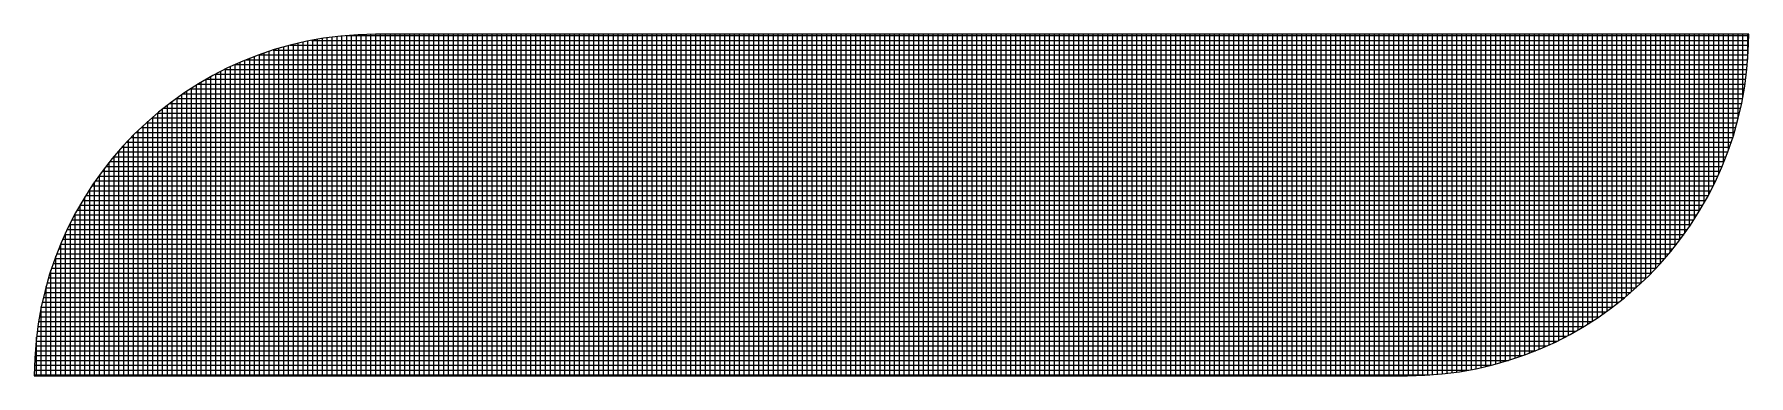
# Model space of a CAD drawing. Header units: inches. Extents: x 1128 to 1969, y -3 to 591.
# Drawn here: x 1817.48 to 1823.62, y 102.05 to 103.28 of the extents above; entities that cross this region are included whole.
import ezdxf

# ---------------------------------------------------------------- set-up
doc = ezdxf.new("R2010")
doc.units = ezdxf.units.IN
doc.header["$MEASUREMENT"] = 0
doc.layers.add('BG ÇÑ±¹Áö¿ª³\xad¹æ±â¼úÁÖ½ÄÈ¸»ç CI', color=7, linetype='Continuous')

msp = doc.modelspace()

# ---------------------------------------------------------------- linework, layer by layer
at = {"layer": 'BG ÇÑ±¹Áö¿ª³\xad¹æ±â¼úÁÖ½ÄÈ¸»ç CI', "color": 142, "linetype": 'Continuous', "lineweight": 25, "true_color": 0x1d9add}
for p, q in [((1818.3723, 102.0532), (1818.3723, 103.2305)), ((1818.3897, 102.0532), (1818.3897, 103.2353)), ((1818.395, 103.2366), (1823.6191, 103.2366)), ((1818.4071, 102.0532), (1818.4071, 103.2397)), ((1818.4244, 102.0532), (1818.4244, 103.2439)), ((1818.4418, 102.0532), (1818.4418, 103.2478)), ((1818.4592, 102.0532), (1818.4592, 103.2514)), ((1818.4723, 103.254), (1823.6196, 103.254)), ((1818.4765, 102.0532), (1818.4765, 103.2548)), ((1818.4939, 102.0532), (1818.4939, 103.2579)), ((1818.5113, 102.0532), (1818.5113, 103.2608)), ((1818.5286, 102.0532), (1818.5286, 103.2634)), ((1818.546, 102.0532), (1818.546, 103.2657)), ((1818.5633, 102.0532), (1818.5633, 103.2678)), ((1818.5807, 102.0532), (1818.5807, 103.2697)), ((1818.5981, 102.0532), (1818.5981, 103.2713)), ((1818.599, 103.2714), (1823.6198, 103.2714)), ((1818.6154, 102.0532), (1818.6154, 103.2726)), ((1818.6328, 102.0532), (1818.6328, 103.2737)), ((1818.6502, 102.0532), (1818.6502, 103.2746)), ((1818.6675, 102.0532), (1818.6675, 103.2752)), ((1818.6849, 102.0532), (1818.6849, 103.2755)), ((1823.6198, 103.2757), (1818.7014, 103.2757)), ((1818.7023, 102.0532), (1818.7023, 103.2757)), ((1818.7196, 102.0532), (1818.7196, 103.2757)), ((1818.737, 102.0532), (1818.737, 103.2757)), ((1818.7544, 102.0532), (1818.7544, 103.2757)), ((1818.7717, 102.0532), (1818.7717, 103.2757)), ((1818.7891, 102.0532), (1818.7891, 103.2757)), ((1818.8065, 102.0532), (1818.8065, 103.2757)), ((1818.8238, 102.0532), (1818.8238, 103.2757)), ((1818.8412, 102.0532), (1818.8412, 103.2757)), ((1818.8585, 102.0532), (1818.8585, 103.2757)), ((1818.8759, 102.0532), (1818.8759, 103.2757)), ((1818.8933, 102.0532), (1818.8933, 103.2757)), ((1818.9106, 102.0532), (1818.9106, 103.2757)), ((1818.928, 102.0532), (1818.928, 103.2757)), ((1818.9454, 102.0532), (1818.9454, 103.2757)), ((1818.9627, 102.0532), (1818.9627, 103.2757)), ((1818.9801, 102.0532), (1818.9801, 103.2757)), ((1818.9975, 102.0532), (1818.9975, 103.2757)), ((1819.0148, 102.0532), (1819.0148, 103.2757)), ((1819.0322, 102.0532), (1819.0322, 103.2757)), ((1819.0496, 102.0532), (1819.0496, 103.2757)), ((1819.0669, 102.0532), (1819.0669, 103.2757)), ((1819.0843, 102.0532), (1819.0843, 103.2757)), ((1819.1016, 102.0532), (1819.1016, 103.2757)), ((1819.119, 102.0532), (1819.119, 103.2757)), ((1819.1364, 102.0532), (1819.1364, 103.2757)), ((1819.1537, 102.0532), (1819.1537, 103.2757)), ((1819.1711, 102.0532), (1819.1711, 103.2757)), ((1819.1885, 102.0532), (1819.1885, 103.2757)), ((1819.2058, 102.0532), (1819.2058, 103.2757)), ((1819.2232, 102.0532), (1819.2232, 103.2757)), ((1819.2406, 102.0532), (1819.2406, 103.2757)), ((1819.2579, 102.0532), (1819.2579, 103.2757)), ((1819.2753, 102.0532), (1819.2753, 103.2757)), ((1819.2927, 102.0532), (1819.2927, 103.2757)), ((1819.31, 102.0532), (1819.31, 103.2757)), ((1819.3274, 102.0532), (1819.3274, 103.2757)), ((1819.3448, 102.0532), (1819.3448, 103.2757)), ((1819.3621, 102.0532), (1819.3621, 103.2757)), ((1819.3795, 102.0532), (1819.3795, 103.2757)), ((1819.3968, 102.0532), (1819.3968, 103.2757)), ((1819.4142, 102.0532), (1819.4142, 103.2757)), ((1819.4316, 102.0532), (1819.4316, 103.2757)), ((1819.4489, 102.0532), (1819.4489, 103.2757)), ((1819.4663, 102.0532), (1819.4663, 103.2757)), ((1819.4837, 102.0532), (1819.4837, 103.2757)), ((1819.501, 102.0532), (1819.501, 103.2757)), ((1819.5184, 102.0532), (1819.5184, 103.2757)), ((1819.5358, 102.0532), (1819.5358, 103.2757)), ((1819.5531, 102.0532), (1819.5531, 103.2757)), ((1819.5705, 102.0532), (1819.5705, 103.2757)), ((1819.5879, 102.0532), (1819.5879, 103.2757)), ((1819.6052, 102.0532), (1819.6052, 103.2757)), ((1819.6226, 102.0532), (1819.6226, 103.2757)), ((1819.6399, 102.0532), (1819.6399, 103.2757)), ((1819.6573, 102.0532), (1819.6573, 103.2757)), ((1819.6747, 102.0532), (1819.6747, 103.2757)), ((1819.692, 102.0532), (1819.692, 103.2757)), ((1819.7094, 102.0532), (1819.7094, 103.2757)), ((1819.7268, 102.0532), (1819.7268, 103.2757)), ((1819.7441, 102.0532), (1819.7441, 103.2757)), ((1819.7615, 102.0532), (1819.7615, 103.2757)), ((1819.7789, 102.0532), (1819.7789, 103.2757)), ((1819.7962, 102.0532), (1819.7962, 103.2757)), ((1819.8136, 102.0532), (1819.8136, 103.2757)), ((1819.831, 102.0532), (1819.831, 103.2757)), ((1819.8483, 102.0532), (1819.8483, 103.2757)), ((1819.8657, 102.0532), (1819.8657, 103.2757)), ((1819.8831, 102.0532), (1819.8831, 103.2757)), ((1819.9004, 102.0532), (1819.9004, 103.2757)), ((1819.9178, 102.0532), (1819.9178, 103.2757)), ((1819.9351, 102.0532), (1819.9351, 103.2757)), ((1819.9525, 102.0532), (1819.9525, 103.2757)), ((1819.9699, 102.0532), (1819.9699, 103.2757)), ((1819.9872, 102.0532), (1819.9872, 103.2757)), ((1820.0046, 102.0532), (1820.0046, 103.2757)), ((1820.022, 102.0532), (1820.022, 103.2757)), ((1820.0393, 102.0532), (1820.0393, 103.2757)), ((1820.0567, 102.0532), (1820.0567, 103.2757)), ((1820.0741, 102.0532), (1820.0741, 103.2757)), ((1820.0914, 102.0532), (1820.0914, 103.2757)), ((1820.1088, 102.0532), (1820.1088, 103.2757)), ((1820.1262, 102.0532), (1820.1262, 103.2757)), ((1820.1435, 102.0532), (1820.1435, 103.2757)), ((1820.1609, 102.0532), (1820.1609, 103.2757)), ((1820.1782, 102.0532), (1820.1782, 103.2757)), ((1820.1956, 102.0532), (1820.1956, 103.2757)), ((1820.213, 102.0532), (1820.213, 103.2757)), ((1820.2303, 102.0532), (1820.2303, 103.2757)), ((1820.2477, 102.0532), (1820.2477, 103.2757)), ((1820.2651, 102.0532), (1820.2651, 103.2757)), ((1820.2824, 102.0532), (1820.2824, 103.2757)), ((1820.2998, 102.0532), (1820.2998, 103.2757)), ((1820.3172, 102.0532), (1820.3172, 103.2757)), ((1820.3345, 102.0532), (1820.3345, 103.2757)), ((1820.3519, 102.0532), (1820.3519, 103.2757)), ((1820.3693, 102.0532), (1820.3693, 103.2757)), ((1820.3866, 102.0532), (1820.3866, 103.2757)), ((1820.404, 102.0532), (1820.404, 103.2757)), ((1820.4213, 102.0532), (1820.4213, 103.2757)), ((1820.4387, 102.0532), (1820.4387, 103.2757)), ((1820.4561, 102.0532), (1820.4561, 103.2757)), ((1820.4734, 102.0532), (1820.4734, 103.2757)), ((1820.4908, 102.0532), (1820.4908, 103.2757)), ((1820.5082, 102.0532), (1820.5082, 103.2757)), ((1820.5255, 102.0532), (1820.5255, 103.2757)), ((1820.5429, 102.0532), (1820.5429, 103.2757)), ((1820.5603, 102.0532), (1820.5603, 103.2757)), ((1820.5776, 102.0532), (1820.5776, 103.2757)), ((1820.595, 102.0532), (1820.595, 103.2757)), ((1820.6124, 102.0532), (1820.6124, 103.2757)), ((1820.6297, 102.0532), (1820.6297, 103.2757)), ((1820.6471, 102.0532), (1820.6471, 103.2757)), ((1820.6645, 102.0532), (1820.6645, 103.2757)), ((1820.6818, 102.0532), (1820.6818, 103.2757)), ((1820.6992, 102.0532), (1820.6992, 103.2757)), ((1820.7165, 102.0532), (1820.7165, 103.2757)), ((1820.7339, 102.0532), (1820.7339, 103.2757)), ((1820.7513, 102.0532), (1820.7513, 103.2757)), ((1820.7686, 102.0532), (1820.7686, 103.2757)), ((1820.786, 102.0532), (1820.786, 103.2757)), ((1820.8034, 102.0532), (1820.8034, 103.2757)), ((1820.8207, 102.0532), (1820.8207, 103.2757)), ((1820.8381, 102.0532), (1820.8381, 103.2757)), ((1820.8555, 102.0532), (1820.8555, 103.2757)), ((1820.8728, 102.0532), (1820.8728, 103.2757)), ((1820.8902, 102.0532), (1820.8902, 103.2757)), ((1820.9076, 102.0532), (1820.9076, 103.2757)), ((1820.9249, 102.0532), (1820.9249, 103.2757)), ((1820.9423, 102.0532), (1820.9423, 103.2757)), ((1820.9596, 102.0532), (1820.9596, 103.2757)), ((1820.977, 102.0532), (1820.977, 103.2757)), ((1820.9944, 102.0532), (1820.9944, 103.2757)), ((1821.0117, 102.0532), (1821.0117, 103.2757)), ((1821.0291, 102.0532), (1821.0291, 103.2757)), ((1821.0465, 102.0532), (1821.0465, 103.2757)), ((1821.0638, 102.0532), (1821.0638, 103.2757)), ((1821.0812, 102.0532), (1821.0812, 103.2757)), ((1821.0986, 102.0532), (1821.0986, 103.2757)), ((1821.1159, 102.0532), (1821.1159, 103.2757)), ((1821.1333, 102.0532), (1821.1333, 103.2757)), ((1821.1507, 102.0532), (1821.1507, 103.2757)), ((1821.168, 102.0532), (1821.168, 103.2757)), ((1821.1854, 102.0532), (1821.1854, 103.2757)), ((1821.2028, 102.0532), (1821.2028, 103.2757)), ((1821.2201, 102.0532), (1821.2201, 103.2757)), ((1821.2375, 102.0532), (1821.2375, 103.2757)), ((1821.2548, 102.0532), (1821.2548, 103.2757)), ((1821.2722, 102.0532), (1821.2722, 103.2757)), ((1821.2896, 102.0532), (1821.2896, 103.2757)), ((1821.3069, 102.0532), (1821.3069, 103.2757)), ((1821.3243, 102.0532), (1821.3243, 103.2757)), ((1821.3417, 102.0532), (1821.3417, 103.2757)), ((1821.359, 102.0532), (1821.359, 103.2757)), ((1821.3764, 102.0532), (1821.3764, 103.2757)), ((1821.3938, 102.0532), (1821.3938, 103.2757)), ((1821.4111, 102.0532), (1821.4111, 103.2757)), ((1821.4285, 102.0532), (1821.4285, 103.2757)), ((1821.4459, 102.0532), (1821.4459, 103.2757)), ((1821.4632, 102.0532), (1821.4632, 103.2757)), ((1821.4806, 102.0532), (1821.4806, 103.2757)), ((1821.4979, 102.0532), (1821.4979, 103.2757)), ((1821.5153, 102.0532), (1821.5153, 103.2757)), ((1821.5327, 102.0532), (1821.5327, 103.2757)), ((1821.55, 102.0532), (1821.55, 103.2757)), ((1821.5674, 102.0532), (1821.5674, 103.2757)), ((1821.5848, 102.0532), (1821.5848, 103.2757)), ((1821.6021, 102.0532), (1821.6021, 103.2757)), ((1821.6195, 102.0532), (1821.6195, 103.2757)), ((1821.6369, 102.0532), (1821.6369, 103.2757)), ((1821.6542, 102.0532), (1821.6542, 103.2757)), ((1821.6716, 102.0532), (1821.6716, 103.2757)), ((1821.689, 102.0532), (1821.689, 103.2757)), ((1821.7063, 102.0532), (1821.7063, 103.2757)), ((1821.7237, 102.0532), (1821.7237, 103.2757)), ((1821.7411, 102.0532), (1821.7411, 103.2757)), ((1821.7584, 102.0532), (1821.7584, 103.2757)), ((1821.7758, 102.0532), (1821.7758, 103.2757)), ((1821.7931, 102.0532), (1821.7931, 103.2757)), ((1821.8105, 102.0532), (1821.8105, 103.2757)), ((1821.8279, 102.0532), (1821.8279, 103.2757)), ((1821.8452, 102.0532), (1821.8452, 103.2757)), ((1821.8626, 102.0532), (1821.8626, 103.2757)), ((1821.88, 102.0532), (1821.88, 103.2757)), ((1821.8973, 102.0532), (1821.8973, 103.2757)), ((1821.9147, 102.0532), (1821.9147, 103.2757)), ((1821.9321, 102.0532), (1821.9321, 103.2757)), ((1821.9494, 102.0532), (1821.9494, 103.2757)), ((1821.9668, 102.0532), (1821.9668, 103.2757)), ((1821.9842, 102.0532), (1821.9842, 103.2757)), ((1822.0015, 102.0532), (1822.0015, 103.2757)), ((1822.0189, 102.0532), (1822.0189, 103.2757)), ((1822.0362, 102.0532), (1822.0362, 103.2757)), ((1822.0536, 102.0532), (1822.0536, 103.2757)), ((1822.071, 102.0532), (1822.071, 103.2757)), ((1822.0883, 102.0532), (1822.0883, 103.2757)), ((1822.1057, 102.0532), (1822.1057, 103.2757)), ((1822.1231, 102.0532), (1822.1231, 103.2757)), ((1822.1404, 102.0532), (1822.1404, 103.2757)), ((1822.1578, 102.0532), (1822.1578, 103.2757)), ((1822.1752, 102.0532), (1822.1752, 103.2757)), ((1822.1925, 102.0532), (1822.1925, 103.2757)), ((1822.2099, 102.0532), (1822.2099, 103.2757)), ((1822.2273, 102.0532), (1822.2273, 103.2757)), ((1822.2446, 102.0532), (1822.2446, 103.2757)), ((1822.262, 102.0532), (1822.262, 103.2757)), ((1822.2794, 102.0532), (1822.2794, 103.2757)), ((1822.2967, 102.0532), (1822.2967, 103.2757)), ((1822.3141, 102.0532), (1822.3141, 103.2757)), ((1822.3314, 102.0532), (1822.3314, 103.2757)), ((1822.3488, 102.0532), (1822.3488, 103.2757)), ((1822.3662, 102.0532), (1822.3662, 103.2757)), ((1822.3835, 102.0532), (1822.3835, 103.2757)), ((1822.4009, 102.0532), (1822.4009, 103.2757)), ((1822.4183, 102.0534), (1822.4183, 103.2757)), ((1822.4356, 102.0538), (1822.4356, 103.2757)), ((1822.453, 102.0545), (1822.453, 103.2757)), ((1822.4704, 102.0554), (1822.4704, 103.2757)), ((1822.4877, 102.0566), (1822.4877, 103.2757)), ((1822.5051, 102.058), (1822.5051, 103.2757)), ((1822.5225, 102.0597), (1822.5225, 103.2757)), ((1822.5398, 102.0616), (1822.5398, 103.2757)), ((1822.5572, 102.0637), (1822.5572, 103.2757)), ((1822.5745, 102.0661), (1822.5745, 103.2757)), ((1822.5919, 102.0688), (1822.5919, 103.2757)), ((1822.6093, 102.0717), (1822.6093, 103.2757)), ((1822.6266, 102.0749), (1822.6266, 103.2757)), ((1822.644, 102.0784), (1822.644, 103.2757)), ((1822.6614, 102.0821), (1822.6614, 103.2757)), ((1822.6787, 102.0861), (1822.6787, 103.2757)), ((1822.6961, 102.0903), (1822.6961, 103.2757)), ((1822.7135, 102.0948), (1822.7135, 103.2757)), ((1822.7308, 102.0996), (1822.7308, 103.2757)), ((1822.7482, 102.1047), (1822.7482, 103.2757)), ((1822.7656, 102.11), (1822.7656, 103.2757)), ((1822.7829, 102.1156), (1822.7829, 103.2757)), ((1822.8003, 102.1216), (1822.8003, 103.2757)), ((1822.8176, 102.1278), (1822.8176, 103.2757)), ((1822.835, 102.1343), (1822.835, 103.2757)), ((1822.8524, 102.1411), (1822.8524, 103.2757)), ((1822.8697, 102.1482), (1822.8697, 103.2757)), ((1822.8871, 102.1556), (1822.8871, 103.2757)), ((1822.9045, 102.1634), (1822.9045, 103.2757)), ((1822.9218, 102.1715), (1822.9218, 103.2757)), ((1822.9392, 102.1799), (1822.9392, 103.2757)), ((1822.9566, 102.1886), (1822.9566, 103.2757)), ((1822.9739, 102.1978), (1822.9739, 103.2757)), ((1822.9913, 102.2072), (1822.9913, 103.2757)), ((1823.0087, 102.2171), (1823.0087, 103.2757)), ((1823.026, 102.2273), (1823.026, 103.2757)), ((1823.0434, 102.2379), (1823.0434, 103.2757)), ((1823.0608, 102.2489), (1823.0608, 103.2757)), ((1823.0781, 102.2603), (1823.0781, 103.2757)), ((1823.0955, 102.2722), (1823.0955, 103.2757)), ((1823.1128, 102.2845), (1823.1128, 103.2757)), ((1823.1302, 102.2973), (1823.1302, 103.2757)), ((1823.1476, 102.3105), (1823.1476, 103.2757)), ((1823.1649, 102.3243), (1823.1649, 103.2757)), ((1823.1823, 102.3386), (1823.1823, 103.2757)), ((1823.1997, 102.3534), (1823.1997, 103.2757)), ((1823.217, 102.3688), (1823.217, 103.2757)), ((1823.2344, 102.3848), (1823.2344, 103.2757)), ((1823.2518, 102.4014), (1823.2518, 103.2757)), ((1823.2691, 102.4187), (1823.2691, 103.2757)), ((1823.2865, 102.4368), (1823.2865, 103.2757)), ((1823.3039, 102.4556), (1823.3039, 103.2757)), ((1823.3212, 102.4752), (1823.3212, 103.2757)), ((1823.3386, 102.4957), (1823.3386, 103.2757)), ((1823.3559, 102.5171), (1823.3559, 103.2757)), ((1823.3733, 102.5396), (1823.3733, 103.2757)), ((1823.3907, 102.5632), (1823.3907, 103.2757)), ((1823.408, 102.588), (1823.408, 103.2757)), ((1823.4254, 102.6143), (1823.4254, 103.2757)), ((1823.4428, 102.6421), (1823.4428, 103.2757)), ((1823.4601, 102.6717), (1823.4601, 103.2757)), ((1823.4775, 102.7033), (1823.4775, 103.2757)), ((1823.4949, 102.7374), (1823.4949, 103.2757)), ((1823.5122, 102.7743), (1823.5122, 103.2757)), ((1823.5296, 102.8149), (1823.5296, 103.2757)), ((1823.547, 102.8601), (1823.547, 103.2757)), ((1823.5643, 102.9117), (1823.5643, 103.2757)), ((1823.5817, 102.9729), (1823.5817, 103.2757)), ((1823.5991, 103.0516), (1823.5991, 103.2757)), ((1823.6164, 103.1852), (1823.6164, 103.2757)), ((1818.198, 103.1672), (1823.6149, 103.1672)), ((1818.1987, 102.0532), (1818.1987, 103.1675)), ((1818.2161, 102.0532), (1818.2161, 103.1752)), ((1818.2334, 102.0532), (1818.2334, 103.1825)), ((1818.2383, 103.1845), (1823.6164, 103.1845)), ((1818.2508, 102.0532), (1818.2508, 103.1896)), ((1818.2682, 102.0532), (1818.2682, 103.1963)), ((1818.2832, 103.2019), (1823.6175, 103.2019)), ((1818.2855, 102.0532), (1818.2855, 103.2027)), ((1818.3029, 102.0532), (1818.3029, 103.2089)), ((1818.3202, 102.0532), (1818.3202, 103.2147)), ((1818.3344, 103.2193), (1823.6185, 103.2193)), ((1818.3376, 102.0532), (1818.3376, 103.2203)), ((1818.355, 102.0532), (1818.355, 103.2255)), ((1818.0771, 102.0532), (1818.0771, 103.1042)), ((1818.0945, 102.0532), (1818.0945, 103.1144)), ((1818.0958, 103.1151), (1823.6092, 103.1151)), ((1818.1119, 102.0532), (1818.1119, 103.1241)), ((1818.1273, 103.1325), (1823.6114, 103.1325)), ((1818.1292, 102.0532), (1818.1292, 103.1335)), ((1818.1466, 102.0532), (1818.1466, 103.1425)), ((1818.1612, 103.1498), (1823.6133, 103.1498)), ((1818.164, 102.0532), (1818.164, 103.1512)), ((1818.1813, 102.0532), (1818.1813, 103.1595)), ((1817.9876, 103.0456), (1823.5979, 103.0456)), ((1817.9903, 102.0532), (1817.9903, 103.0476)), ((1818.0077, 102.0532), (1818.0077, 103.0598)), ((1818.0124, 103.063), (1823.6011, 103.063)), ((1818.025, 102.0532), (1818.025, 103.0715)), ((1818.0386, 103.0804), (1823.6041, 103.0804)), ((1818.0424, 102.0532), (1818.0424, 103.0828)), ((1818.0598, 102.0532), (1818.0598, 103.0937)), ((1818.0663, 103.0977), (1823.6067, 103.0977)), ((1817.9203, 102.9935), (1823.5868, 102.9935)), ((1817.9209, 102.0532), (1817.9209, 102.994)), ((1817.9382, 102.0532), (1817.9382, 103.0082)), ((1817.9417, 103.0109), (1823.5908, 103.0109)), ((1817.9556, 102.0532), (1817.9556, 103.0218)), ((1817.9641, 103.0283), (1823.5945, 103.0283)), ((1817.973, 102.0532), (1817.973, 103.0349)), ((1817.8435, 102.9241), (1823.5681, 102.9241)), ((1817.8514, 102.0532), (1817.8514, 102.9318)), ((1817.8615, 102.9414), (1823.5732, 102.9414)), ((1817.8688, 102.0532), (1817.8688, 102.9482)), ((1817.8803, 102.9588), (1823.578, 102.9588)), ((1817.8861, 102.0532), (1817.8861, 102.9641)), ((1817.8998, 102.9762), (1823.5825, 102.9762)), ((1817.9035, 102.0532), (1817.9035, 102.9793)), ((1817.7819, 102.0532), (1817.7819, 102.8588)), ((1817.7937, 102.872), (1823.5512, 102.872)), ((1817.7993, 102.0532), (1817.7993, 102.8782)), ((1817.8096, 102.8893), (1823.5571, 102.8893)), ((1817.8167, 102.0532), (1817.8167, 102.8968)), ((1817.8262, 102.9067), (1823.5628, 102.9067)), ((1817.834, 102.0532), (1817.834, 102.9146)), ((1817.7355, 102.8025), (1823.5245, 102.8025)), ((1817.7472, 102.0532), (1817.7472, 102.8173)), ((1817.7493, 102.8199), (1823.5316, 102.8199)), ((1817.7635, 102.8373), (1823.5385, 102.8373)), ((1817.7646, 102.0532), (1817.7646, 102.8385)), ((1817.7783, 102.8546), (1823.545, 102.8546)), ((1817.6951, 102.0532), (1817.6951, 102.7473)), ((1817.6973, 102.7504), (1823.5012, 102.7504)), ((1817.7096, 102.7678), (1823.5093, 102.7678)), ((1817.7125, 102.0532), (1817.7125, 102.7718)), ((1817.7223, 102.7852), (1823.517, 102.7852)), ((1817.7299, 102.0532), (1817.7299, 102.7951)), ((1817.6525, 102.681), (1823.4654, 102.681)), ((1817.6604, 102.0532), (1817.6604, 102.694)), ((1817.6631, 102.6983), (1823.4749, 102.6983)), ((1817.674, 102.7157), (1823.484, 102.7157)), ((1817.6778, 102.0532), (1817.6778, 102.7214)), ((1817.6855, 102.7331), (1823.4928, 102.7331)), ((1817.623, 102.6289), (1823.4346, 102.6289)), ((1817.6257, 102.0532), (1817.6257, 102.6338)), ((1817.6325, 102.6462), (1823.4453, 102.6462)), ((1817.6423, 102.6636), (1823.4555, 102.6636)), ((1817.643, 102.0532), (1817.643, 102.6649)), ((1817.5887, 102.5594), (1823.388, 102.5594)), ((1817.5909, 102.0532), (1817.5909, 102.5643)), ((1817.5968, 102.5768), (1823.4003, 102.5768)), ((1817.6052, 102.5942), (1823.4122, 102.5942)), ((1817.6083, 102.0532), (1817.6083, 102.6005)), ((1817.6139, 102.6115), (1823.4236, 102.6115)), ((1817.5597, 102.49), (1823.3338, 102.49)), ((1817.5664, 102.5073), (1823.3481, 102.5073)), ((1817.5736, 102.5247), (1823.3619, 102.5247)), ((1817.5736, 102.0532), (1817.5736, 102.5247)), ((1817.581, 102.5421), (1823.3752, 102.5421)), ((1817.5388, 102.0532), (1817.5388, 102.4311)), ((1817.5411, 102.4379), (1823.2875, 102.4379)), ((1817.547, 102.4552), (1823.3036, 102.4552)), ((1817.5532, 102.4726), (1823.319, 102.4726)), ((1817.5562, 102.0532), (1817.5562, 102.4808)), ((1817.5203, 102.3684), (1823.2166, 102.3684)), ((1817.5215, 102.0532), (1817.5215, 102.3728)), ((1817.5251, 102.3858), (1823.2355, 102.3858)), ((1817.5301, 102.4031), (1823.2535, 102.4031)), ((1817.5355, 102.4205), (1823.2709, 102.4205)), ((1817.5076, 102.3163), (1823.155, 102.3163)), ((1817.5116, 102.3337), (1823.1765, 102.3337)), ((1817.5158, 102.351), (1823.197, 102.351)), ((1817.4944, 102.2469), (1823.0576, 102.2469)), ((1817.4973, 102.2642), (1823.0839, 102.2642)), ((1817.5005, 102.2816), (1823.1088, 102.2816)), ((1817.5039, 102.299), (1823.1324, 102.299)), ((1817.5041, 102.0532), (1817.5041, 102.2999)), ((1817.4867, 102.0532), (1817.4867, 102.1909)), ((1817.4872, 102.1948), (1822.9683, 102.1948)), ((1817.4893, 102.2121), (1823, 102.2121)), ((1817.4918, 102.2295), (1823.0297, 102.2295)), ((1817.4811, 102.1253), (1822.8109, 102.1253)), ((1817.4823, 102.1427), (1822.8563, 102.1427)), ((1817.4837, 102.16), (1822.8971, 102.16)), ((1817.4853, 102.1774), (1822.9341, 102.1774)), ((1817.4791, 102.0732), (1822.6175, 102.0732)), ((1817.4795, 102.0906), (1822.6972, 102.0906)), ((1817.4802, 102.1079), (1822.759, 102.1079)), ((1817.479, 102.0559), (1822.4773, 102.0559)), ((1817.479, 102.0532), (1822.3973, 102.0532))]:
    msp.add_line(p, q, dxfattribs=at)
for centre, start, end in [((1818.7014, 102.0532), 90, 180), ((1822.3973, 103.2757), 270, 0)]:
    msp.add_arc(centre, 1.2224, start, end, dxfattribs=at)

doc.saveas('drawing.dxf')
